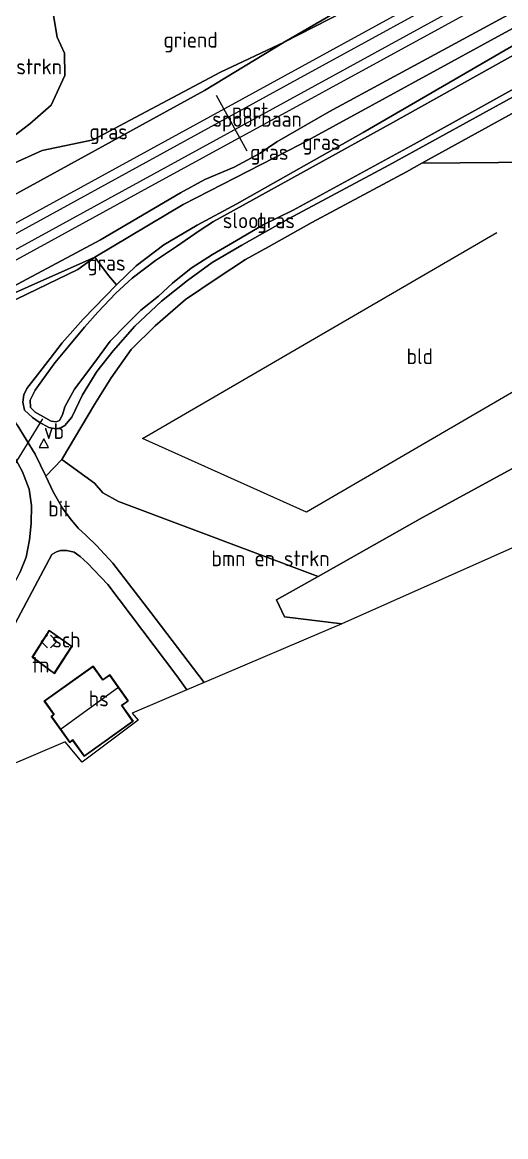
# Model space of a CAD drawing. Extents: x 253736 to 255979, y 477184 to 479215.
# Drawn here: x 254255.4 to 254332.2, y 477360.9 to 477537.7 of the extents above; entities that cross this region are included whole.
import ezdxf
from ezdxf.enums import TextEntityAlignment as Align

# ---------------------------------------------------------------- set-up
doc = ezdxf.new("R2010")
doc.units = 0
for name, color, linetype, lineweight in [('af-bs-doorgang', 8, 'Continuous', 18), ('af-bs-rasterhekwerk', 8, 'hekwerk', 18), ('bp-b5-bomenstruiken', 8, 'Continuous', 18), ('bp-b5-grasland', 8, 'Continuous', 18), ('bp-b5-overig', 8, 'Continuous', 18), ('bw-bs-portaal', 8, 'Continuous', 18), ('gw-bs-insteekwatergang', 8, 'Continuous', 18), ('gw-bs-kruinlijn', 8, 'Continuous', 18), ('gw-bs-teenlijn', 8, 'Continuous', 18), ('kd-bs-dakrand', 8, 'Continuous', 18), ('kd-bs-maaiveldlijn', 8, 'Continuous', 18), ('kd-bs-nok', 8, 'Continuous', 18), ('kd-bs-opnamedtmgrens', 8, 'Continuous', 18), ('og-b5-bebouwing', 8, 'Continuous', 18), ('og-b5-grond_ingericht', 8, 'Continuous', 18), ('og-b5-spoor', 8, 'Continuous', 18), ('og-b5-water', 8, 'Continuous', 18), ('og-bs-hoogtelijn', 8, 'Continuous', 18), ('og-bs-spoor', 8, 'Continuous', 18), ('og-bs-terreinafscheiding', 8, 'Continuous', 18), ('vh-b5-verh_soort', 8, 'Continuous', 18), ('wh-bs-duiker', 8, 'duiker', 18), ('wh-bs-waterlijn', 8, 'Continuous', 18), ('wm-bs-verkeersbord', 8, 'Continuous', 18)]:
    doc.layers.add(name, color=color, linetype=linetype, lineweight=lineweight)
doc.styles.add('rtw_iso', font='isocp.shx')
doc.linetypes.add('duiker', pattern='A,0,-2,[15,RTW.shx,S=1,R=0,X=0,Y=0],-2', length=4)
doc.linetypes.add('hekwerk', pattern='A,7,-1.5,[1,RTW.shx,S=0.75,R=0,X=0,Y=0],-1.5', length=10)

# ---------------------------------------------------------------- blocks, each defined once
blk = doc.blocks.new('dtbattr-r')
at = {"style": 'rtw_iso'}
blk.add_attdef('TAG', text='', height=2.5, dxfattribs=at).set_placement((0, 0), align=Align.MIDDLE_CENTER)
blk = doc.blocks.new('verkeersbord')
for p, q in [((0, 0.75), (-0.75, -0.625)), ((0.75, -0.625), (0, 0.75)), ((-0.75, -0.625), (0.75, -0.625))]:
    blk.add_line(p, q)
blk = doc.blocks.new('dtbattr')
at = {"style": 'rtw_iso'}
blk.add_attdef('TAG', (0.59, 0.87), '', height=2.5, dxfattribs=at)
blk = doc.blocks.new('RW1 Buren totaal_ACAD_1_FMEBLOCK18')
at = {"layer": 'og-b5-grond_ingericht'}
for points in [[(21.27, -2.01, 23.28), (12.58, -5.71, 23.6), (13.54, -6.83, 23.51), (4.63, -13.49, 23.69), (1.95, -10.23, 23.7), (-21.27, -20.11, 23.78), (-0.16, 19.47, 23.6), (0.55, 19.92, 23.54), (1.23, 20.09, 23.52), (2.24, 20.11, 23.47), (3.38, 19.83, 23.43), (4.31, 19.18, 23.47), (5.5, 18.1, 23.4), (8.74, 14.73, 23.34), (19.66, 0.24, 23.27)], [(3.02, 4.88, 23.56), (-0.59, 7.41, 23.56), (-3.27, 3.21, 23.56), (0.24, 0.58, 23.56)], [(6.41, 1.74, 23.55), (-1.36, -3.77, 23.55), (0.15, -5.92, 23.55), (-0.26, -6.24, 23.55), (2.67, -10.36, 23.55), (3.1, -9.97, 23.55), (4.95, -12.52, 23.55), (12.74, -6.95, 23.55), (10.95, -4.46, 23.55), (11.98, -3.73, 23.55), (9.06, 0.37, 23.55), (7.95, -0.41, 23.55)]]:
    blk.add_polyline3d(points, close=True, dxfattribs=at)
blk = doc.blocks.new('dtbattr-l')
at = {"style": 'rtw_iso'}
blk.add_attdef('TAG', (0, 0), '', height=2.5, dxfattribs=at)
blk = doc.blocks.new('nokplat')
for p, q in [((-0.25, 1), (-1.25, 0)), ((-1.25, 0), (-0.25, -1)), ((0.25, 1), (1.25, 0)), ((1.25, 0), (0.25, -1))]:
    blk.add_line(p, q)
blk = doc.blocks.new('Deel_d28hz')
at = {"layer": 'af-bs-doorgang'}
blk.add_polyline3d([(254269.111, 477497.546, 23.279), (254266.964, 477500.434, 23.504)], dxfattribs=at)
at = {"layer": 'af-bs-rasterhekwerk'}
for points in [[(254341.078, 477527.588, 23.417), (254318.858, 477515.339, 23.432), (254316.439, 477514.005, 23.432), (254301.381, 477505.947, 23.396), (254294.495, 477502.087, 23.438), (254290.854, 477500.072, 23.441), (254286.357, 477497.135, 23.459), (254281.318, 477493.727, 23.48), (254276.534, 477489.523, 23.51), (254272.688, 477485.818, 23.507), (254269.554, 477481.317, 23.516), (254266.91, 477477.059, 23.579), (254261.703, 477468.343, 23.792)], [(254247.474, 477487.41, 23.96), (254245.718, 477491.038, 24.047), (254266.964, 477500.434, 23.504)], [(254270.403, 477496.078, 23.21), (254269.111, 477497.546, 23.279)], [(254369.173, 477486.424, 23.48), (254339.679, 477470.39, 23.627), (254318.991, 477459.124, 23.609), (254302.422, 477449.801, 23.48), (254301.915, 477449.516, 23.543), (254295.788, 477446.074, 23.543), (254297.075, 477443.401, 23.666), (254306.15, 477442.248, 23.589)]]:
    blk.add_polyline3d(points, dxfattribs=at)
at = {"layer": 'bp-b5-bomenstruiken'}
for points in [[(254245.96, 477514.317, 23.516), (254244.691, 477515.647, 23.441), (254240.889, 477517.903, 23.297), (254236.121, 477519.86, 23.189), (254232.098, 477521.74, 23.141), (254229.051, 477523.598, 23.033), (254224.173, 477528.499, 23.057), (254219.685, 477535.24, 22.874), (254218.092, 477538.176, 22.697), (254233.383, 477540.146, 22.694), (254246.682, 477541.905, 22.742), (254261.564, 477543.065, 22.823), (254260.134, 477541.433, 23), (254260.247, 477539.734, 23.159), (254260.971, 477535.346, 23.222), (254262.126, 477532.806, 23.285), (254262.181, 477529.282, 23.438), (254259.99, 477524.564, 23.447), (254256.641, 477521.618, 23.501), (254251.877, 477518.016, 23.546)], [(254349.231, 477515.642, 23.345), (254318.858, 477515.339, 23.432), (254341.078, 477527.588, 23.417)], [(254302.422, 477449.801, 23.48), (254301.915, 477449.516, 23.543), (254295.788, 477446.074, 23.543), (254297.075, 477443.401, 23.666), (254306.15, 477442.248, 23.589), (254284.312, 477432.956, 23.268), (254275.845, 477444.068, 23.211), (254269.81, 477451.917, 23.331), (254267.184, 477454.72, 23.493), (254265.514, 477456.348, 23.613), (254264.308, 477457.441, 23.655), (254263.005, 477459.006, 23.667), (254261.804, 477460.64, 23.757), (254260.327, 477463.202, 23.877), (254259.188, 477465.687, 23.889), (254261.703, 477468.343, 23.792), (254266.891, 477464.611, 23.321), (254268.218, 477463.048, 23.456), (254270.69, 477461.69, 23.474)]]:
    blk.add_polyline3d(points, close=True, dxfattribs=at)
at = {"layer": 'bp-b5-grasland'}
for points in [[(254325.975, 477549.715, 23.915), (254311.194, 477541.841, 23.852), (254297.026, 477534.529, 23.963), (254305.035, 477539.205, 23.612), (254309.165, 477541.693, 23.483), (254316.465, 477545.557, 23.486), (254325.422, 477550.463, 23.441)], [(254334.415, 477537.35, 23.276), (254299.542, 477518.305, 23.294), (254280.96, 477508.818, 23.438), (254266.964, 477500.434, 23.504), (254245.718, 477491.038, 24.047), (254247.677, 477492.44, 23.978), (254267.827, 477503.204, 23.936), (254280.561, 477510.634, 24.014), (254284.434, 477512.773, 24.014), (254289.069, 477514.697, 24.041), (254293.205, 477516.957, 24.041), (254295.868, 477518.756, 24.023), (254304.197, 477523.572, 23.957), (254333.139, 477539.219, 23.861)], [(254335.763, 477535.375, 23.255), (254309.552, 477520.243, 23.27), (254289.466, 477508.922, 23.243), (254283.193, 477505.53, 23.252), (254277.899, 477502.397, 23.252), (254273.499, 477499.081, 23.27), (254270.5, 477496.177, 23.285), (254270.403, 477496.078, 23.21), (254269.111, 477497.546, 23.279), (254266.964, 477500.434, 23.504), (254280.96, 477508.818, 23.438), (254299.542, 477518.305, 23.294), (254334.415, 477537.35, 23.276)], [(254239.268, 477502.191, 24.164), (254234.02, 477510.132, 24.128), (254232.164, 477512.946, 24.131), (254234.848, 477513.695, 24.005), (254236.953, 477511.721, 24.035), (254240.295, 477511.107, 23.984), (254246.915, 477512.111, 23.786), (254258.564, 477517.37, 23.813), (254266.706, 477519.052, 23.864), (254286.879, 477529.801, 24.053), (254297.026, 477534.529, 23.963), (254284.338, 477526.866, 24.005)], [(254252.383, 477480.327, 23.756), (254250.041, 477483.222, 23.891), (254248.368, 477485.533, 23.963), (254246.005, 477489.539, 24.089), (254245.718, 477491.038, 24.047), (254266.964, 477500.434, 23.504), (254264.272, 477498.479, 23.45), (254251.265, 477492.248, 23.567), (254249.089, 477490.039, 23.597), (254249.024, 477488.624, 23.585), (254250.244, 477485.989, 23.525), (254251.856, 477483.127, 23.567), (254252.317, 477481.41, 23.609)]]:
    blk.add_polyline3d(points, close=True, dxfattribs=at)
for points in [[(254336.542, 477534.234, 22.595), (254314.246, 477521.815, 22.595), (254288.942, 477507.821, 22.595), (254285.783, 477506.112, 22.595), (254283.513, 477504.629, 22.595), (254279.918, 477502.112, 22.595), (254276.569, 477499.93, 22.595), (254272.892, 477497.088, 22.595), (254270.287, 477494.722, 22.595), (254267.403, 477491.723, 22.595), (254265.283, 477489.344, 22.595), (254262.732, 477486.224, 22.595), (254260.579, 477483.679, 22.595), (254258.504, 477480.843, 22.595), (254257.475, 477479.345, 22.595), (254256.665, 477477.754, 22.595), (254256.744, 477476.594, 22.595), (254257.453, 477475.836, 22.595), (254260.016, 477474.402, 22.595), (254260.83, 477474.332, 22.595), (254261.359, 477474.541, 22.595), (254261.822, 477475.427, 22.595), (254262.198, 477476.682, 22.595), (254263.71, 477479.476, 22.595), (254266.762, 477483.56, 22.595), (254269.396, 477487.122, 22.595), (254271.91, 477489.708, 22.595), (254274.234, 477492.013, 22.595), (254277.037, 477494.247, 22.595), (254279.287, 477496.322, 22.595), (254282.254, 477498.692, 22.595), (254285.651, 477500.872, 22.595), (254289.434, 477503.06, 22.595), (254293.669, 477505.558, 22.595), (254298.435, 477507.896, 22.595), (254317.665, 477518.381, 22.595), (254334.902, 477527.929, 22.595)], [(254334.444, 477526.47, 23.252), (254313.61, 477515.062, 23.204), (254297.673, 477506.548, 23.198), (254290.266, 477502.345, 23.21), (254285.576, 477499.601, 23.222), (254281.633, 477496.745, 23.216), (254277.504, 477493.44, 23.21), (254273.281, 477489.478, 23.219), (254269.847, 477485.566, 23.198), (254267.281, 477482.282, 23.303), (254264.993, 477478.608, 23.405), (254263.268, 477475.059, 23.564), (254262.158, 477473.754, 23.672), (254261.547, 477473.375, 23.702), (254260.745, 477473.197, 23.714), (254259.621, 477473.442, 23.702), (254258.129, 477474.261, 23.717), (254257.052, 477475, 23.753), (254255.752, 477476.173, 23.714), (254255.489, 477477.464, 23.612), (254255.69, 477478.603, 23.567), (254256.158, 477479.599, 23.528), (254257.835, 477481.768, 23.399), (254259.873, 477484.391, 23.327), (254261.777, 477486.867, 23.267), (254265.092, 477490.621, 23.237), (254270.403, 477496.078, 23.21), (254270.5, 477496.177, 23.285), (254273.499, 477499.081, 23.27), (254277.899, 477502.397, 23.252), (254283.193, 477505.53, 23.252), (254289.466, 477508.922, 23.243), (254309.552, 477520.243, 23.27), (254335.763, 477535.375, 23.255)], [(254341.078, 477527.588, 23.417), (254318.858, 477515.339, 23.432), (254316.439, 477514.005, 23.432), (254301.381, 477505.947, 23.396), (254294.495, 477502.087, 23.438), (254290.854, 477500.072, 23.441), (254286.357, 477497.135, 23.459), (254281.318, 477493.727, 23.48), (254276.534, 477489.523, 23.51), (254272.688, 477485.818, 23.507), (254269.554, 477481.317, 23.516), (254266.91, 477477.059, 23.579), (254261.703, 477468.343, 23.792), (254259.188, 477465.687, 23.889), (254257.489, 477469.166, 23.907), (254254.621, 477473.863, 23.88)], [(254251.265, 477492.248, 23.567), (254264.272, 477498.479, 23.45), (254266.964, 477500.434, 23.504), (254269.111, 477497.546, 23.279), (254270.403, 477496.078, 23.21), (254265.092, 477490.621, 23.237), (254261.777, 477486.867, 23.267), (254259.873, 477484.391, 23.327), (254257.835, 477481.768, 23.399), (254256.158, 477479.599, 23.528), (254255.69, 477478.603, 23.567), (254255.489, 477477.464, 23.612), (254255.752, 477476.173, 23.714), (254257.052, 477475, 23.753), (254258.129, 477474.261, 23.717), (254259.621, 477473.442, 23.702), (254260.745, 477473.197, 23.714), (254261.547, 477473.375, 23.702), (254262.158, 477473.754, 23.672), (254263.268, 477475.059, 23.564), (254264.993, 477478.608, 23.405), (254267.281, 477482.282, 23.303), (254269.847, 477485.566, 23.198), (254273.281, 477489.478, 23.219), (254277.504, 477493.44, 23.21), (254281.633, 477496.745, 23.216), (254285.576, 477499.601, 23.222), (254290.266, 477502.345, 23.21), (254297.673, 477506.548, 23.198), (254313.61, 477515.062, 23.204), (254334.444, 477526.47, 23.252)], [(254253.409, 477470.191, 23.913), (254255.468, 477466.382, 23.832), (254256.499, 477463.65, 23.778), (254256.914, 477461.061, 23.697), (254256.813, 477458.181, 23.685), (254256.581, 477455.603, 23.67), (254256.021, 477452.846, 23.679), (254255.049, 477450.366, 23.7)]]:
    blk.add_polyline3d(points, dxfattribs=at)
at = {"layer": 'bp-b5-overig'}
for points in [[(254305.035, 477539.205, 23.612), (254297.026, 477534.529, 23.963), (254286.879, 477529.801, 24.053), (254266.706, 477519.052, 23.864), (254258.564, 477517.37, 23.813), (254246.915, 477512.111, 23.786)], [(254251.877, 477518.016, 23.546), (254256.641, 477521.618, 23.501), (254259.99, 477524.564, 23.447), (254262.181, 477529.282, 23.438), (254262.126, 477532.806, 23.285), (254260.971, 477535.346, 23.222), (254260.247, 477539.734, 23.159)]]:
    blk.add_polyline3d(points, dxfattribs=at)
at = {"layer": 'bw-bs-portaal'}
blk.add_polyline3d([(254291.124, 477517.266, 32.415), (254286.267, 477526.072, 32.406)], dxfattribs=at)
at = {"layer": 'gw-bs-insteekwatergang'}
blk.add_polyline3d([(254335.763, 477535.375, 23.255), (254309.552, 477520.243, 23.27), (254289.466, 477508.922, 23.243), (254283.193, 477505.53, 23.252), (254277.899, 477502.397, 23.252), (254273.499, 477499.081, 23.27), (254270.5, 477496.177, 23.285), (254270.403, 477496.078, 23.21), (254265.092, 477490.621, 23.237), (254261.777, 477486.867, 23.267), (254259.873, 477484.391, 23.327), (254257.835, 477481.768, 23.399), (254256.158, 477479.599, 23.528), (254255.69, 477478.603, 23.567), (254255.489, 477477.464, 23.612), (254255.752, 477476.173, 23.714), (254257.052, 477475, 23.753), (254258.129, 477474.261, 23.717), (254259.621, 477473.442, 23.702), (254260.745, 477473.197, 23.714), (254261.547, 477473.375, 23.702), (254262.158, 477473.754, 23.672), (254263.268, 477475.059, 23.564), (254264.993, 477478.608, 23.405), (254267.281, 477482.282, 23.303), (254269.847, 477485.566, 23.198), (254273.281, 477489.478, 23.219), (254277.504, 477493.44, 23.21), (254281.633, 477496.745, 23.216), (254285.576, 477499.601, 23.222), (254290.266, 477502.345, 23.21), (254297.673, 477506.548, 23.198), (254313.61, 477515.062, 23.204), (254334.444, 477526.47, 23.252)], dxfattribs=at)
at = {"layer": 'gw-bs-kruinlijn'}
for points in [[(254297.026, 477534.529, 23.963), (254311.194, 477541.841, 23.852), (254325.975, 477549.715, 23.915)], [(254333.139, 477539.219, 23.861), (254304.197, 477523.572, 23.957), (254295.868, 477518.756, 24.023), (254293.205, 477516.957, 24.041), (254289.069, 477514.697, 24.041), (254284.434, 477512.773, 24.014), (254280.561, 477510.634, 24.014), (254267.827, 477503.204, 23.936), (254247.677, 477492.44, 23.978), (254245.718, 477491.038, 24.047), (254246.005, 477489.539, 24.089), (254248.368, 477485.533, 23.963), (254250.041, 477483.222, 23.891), (254252.383, 477480.327, 23.756)]]:
    blk.add_polyline3d(points, dxfattribs=at)
at = {"layer": 'gw-bs-teenlijn'}
for points in [[(254325.422, 477550.463, 23.441), (254316.465, 477545.557, 23.486), (254309.165, 477541.693, 23.483), (254305.035, 477539.205, 23.612), (254297.026, 477534.529, 23.963)], [(254252.383, 477480.327, 23.756), (254252.317, 477481.41, 23.609), (254251.856, 477483.127, 23.567), (254250.244, 477485.989, 23.525), (254249.024, 477488.624, 23.585), (254249.089, 477490.039, 23.597), (254251.265, 477492.248, 23.567), (254264.272, 477498.479, 23.45), (254266.964, 477500.434, 23.504), (254280.96, 477508.818, 23.438), (254299.542, 477518.305, 23.294), (254334.415, 477537.35, 23.276)]]:
    blk.add_polyline3d(points, dxfattribs=at)
at = {"layer": 'kd-bs-dakrand'}
for points in [[(254263.236, 477438.661, 26.133), (254259.707, 477441.134, 26.077), (254257.078, 477437.01, 26.082), (254260.512, 477434.443, 25.995), (254263.236, 477438.661, 26.133)], [(254266.684, 477435.464, 26.407), (254258.99, 477430.011, 26.404), (254260.498, 477427.861, 28.48), (254260.096, 477427.541, 28.48), (254262.96, 477423.508, 28.524), (254263.395, 477423.897, 28.479), (254265.244, 477421.342, 26.235), (254272.95, 477426.852, 26.235), (254271.162, 477429.341, 28.539), (254272.189, 477430.07, 28.521), (254269.328, 477434.093, 28.507), (254268.221, 477433.309, 28.498), (254266.684, 477435.464, 26.407)]]:
    blk.add_polyline3d(points, dxfattribs=at)
at = {"layer": 'kd-bs-maaiveldlijn'}
for points in [[(254263.304, 477438.675, 23.558), (254259.693, 477441.205, 23.558), (254257.011, 477436.998, 23.558), (254260.525, 477434.371, 23.558), (254263.304, 477438.675, 23.558)], [(254266.696, 477435.534, 23.549), (254258.92, 477430.023, 23.549), (254260.43, 477427.871, 23.549), (254260.028, 477427.551, 23.549), (254262.952, 477423.433, 23.549), (254263.387, 477423.823, 23.549), (254265.233, 477421.272, 23.549), (254273.02, 477426.84, 23.549), (254271.232, 477429.329, 23.549), (254272.259, 477430.058, 23.549), (254269.34, 477434.163, 23.549), (254268.233, 477433.379, 23.549), (254266.696, 477435.534, 23.549)]]:
    blk.add_polyline3d(points, dxfattribs=at)
at = {"layer": 'kd-bs-nok'}
blk.add_polyline3d([(254261.635, 477425.66, 30.359), (254270.537, 477432.12, 30.323)], dxfattribs=at)
at = {"layer": 'kd-bs-opnamedtmgrens'}
blk.add_polyline3d([(254377.604, 477474.071, 23.394), (254306.15, 477442.248, 23.589), (254284.312, 477432.956, 23.268), (254281.555, 477431.783, 23.277), (254272.859, 477428.083, 23.601), (254273.826, 477426.964, 23.514), (254264.912, 477420.3, 23.688), (254262.228, 477423.56, 23.702), (254239.011, 477413.682, 23.778), (254234.778, 477411.88, 23.862), (254224.698, 477407.592, 23.429), (254223.432, 477407.053, 22.553), (254215.38, 477403.627, 22.64), (254213.728, 477402.924, 23.261), (254211.157, 477401.831, 23.289), (254202.956, 477398.341, 23.546), (254140.218, 477371.647, 23.849), (254114.966, 477360.903, 23.654)], dxfattribs=at)
at = {"layer": 'og-b5-bebouwing'}
for points in [[(254263.304, 477438.675, 23.558), (254260.525, 477434.371, 23.558), (254257.011, 477436.998, 23.558), (254259.693, 477441.205, 23.558)], [(254266.696, 477435.534, 23.549), (254268.233, 477433.379, 23.549), (254269.34, 477434.163, 23.549), (254272.259, 477430.058, 23.549), (254271.232, 477429.329, 23.549), (254273.02, 477426.84, 23.549), (254265.233, 477421.272, 23.549), (254263.387, 477423.823, 23.549), (254262.952, 477423.433, 23.549), (254260.028, 477427.551, 23.549), (254260.43, 477427.871, 23.549), (254258.92, 477430.023, 23.549)]]:
    blk.add_polyline3d(points, close=True, dxfattribs=at)
at = {"layer": 'og-b5-grond_ingericht'}
for points in [[(254369.173, 477486.424, 23.48), (254339.679, 477470.39, 23.627), (254318.991, 477459.124, 23.609), (254302.422, 477449.801, 23.48), (254270.69, 477461.69, 23.474), (254268.218, 477463.048, 23.456), (254266.891, 477464.611, 23.321), (254261.703, 477468.343, 23.792), (254266.91, 477477.059, 23.579), (254269.554, 477481.317, 23.516), (254272.688, 477485.818, 23.507), (254276.534, 477489.523, 23.51), (254281.318, 477493.727, 23.48), (254286.357, 477497.135, 23.459), (254290.854, 477500.072, 23.441), (254294.495, 477502.087, 23.438), (254301.381, 477505.947, 23.396), (254316.439, 477514.005, 23.432), (254318.858, 477515.339, 23.432), (254349.231, 477515.642, 23.345)], [(254377.604, 477474.071, 23.394), (254306.15, 477442.248, 23.589), (254297.075, 477443.401, 23.666), (254295.788, 477446.074, 23.543), (254301.915, 477449.516, 23.543), (254302.422, 477449.801, 23.48), (254318.991, 477459.124, 23.609), (254339.679, 477470.39, 23.627), (254369.173, 477486.424, 23.48)]]:
    blk.add_polyline3d(points, close=True, dxfattribs=at)
at = {"layer": 'og-b5-spoor'}
blk.add_polyline3d([(254333.139, 477539.219, 23.861), (254304.197, 477523.572, 23.957), (254295.868, 477518.756, 24.023), (254293.205, 477516.957, 24.041), (254289.069, 477514.697, 24.041), (254284.434, 477512.773, 24.014), (254280.561, 477510.634, 24.014), (254267.827, 477503.204, 23.936), (254247.677, 477492.44, 23.978), (254245.718, 477491.038, 24.047), (254244.42, 477491.066, 24.255), (254243.438, 477492.841, 24.327), (254241.682, 477495.92, 24.375), (254241.85, 477496.021, 24.375), (254240.109, 477499.426, 24.363), (254239.626, 477499.136, 24.357), (254238.964, 477500.388, 24.297), (254237.724, 477501.141, 24.255), (254239.268, 477502.191, 24.164), (254284.338, 477526.866, 24.005), (254297.026, 477534.529, 23.963), (254311.194, 477541.841, 23.852), (254325.975, 477549.715, 23.915)], close=True, dxfattribs=at)
at = {"layer": 'og-b5-water'}
blk.add_polyline3d([(254334.902, 477527.929, 22.595), (254317.665, 477518.381, 22.595), (254298.435, 477507.896, 22.595), (254293.669, 477505.558, 22.595), (254289.434, 477503.06, 22.595), (254285.651, 477500.872, 22.595), (254282.254, 477498.692, 22.595), (254279.287, 477496.322, 22.595), (254277.037, 477494.247, 22.595), (254274.234, 477492.013, 22.595), (254271.91, 477489.708, 22.595), (254269.396, 477487.122, 22.595), (254266.762, 477483.56, 22.595), (254263.71, 477479.476, 22.595), (254262.198, 477476.682, 22.595), (254261.822, 477475.427, 22.595), (254261.359, 477474.541, 22.595), (254260.83, 477474.332, 22.595), (254260.016, 477474.402, 22.595), (254257.453, 477475.836, 22.595), (254256.744, 477476.594, 22.595), (254256.665, 477477.754, 22.595), (254257.475, 477479.345, 22.595), (254258.504, 477480.843, 22.595), (254260.579, 477483.679, 22.595), (254262.732, 477486.224, 22.595), (254265.283, 477489.344, 22.595), (254267.403, 477491.723, 22.595), (254270.287, 477494.722, 22.595), (254272.892, 477497.088, 22.595), (254276.569, 477499.93, 22.595), (254279.918, 477502.112, 22.595), (254283.513, 477504.629, 22.595), (254285.783, 477506.112, 22.595), (254288.942, 477507.821, 22.595), (254314.246, 477521.815, 22.595), (254336.542, 477534.234, 22.595)], dxfattribs=at)
at = {"layer": 'og-bs-hoogtelijn'}
blk.add_polyline3d([(254356.649, 477492.641, 23.372), (254300.544, 477459.976, 23.534), (254274.492, 477471.671, 23.462), (254330.765, 477504.37, 23.438)], dxfattribs=at)
at = {"layer": 'og-bs-terreinafscheiding'}
for points in [[(254245.96, 477514.317, 23.516), (254251.877, 477518.016, 23.546), (254256.641, 477521.618, 23.501), (254259.99, 477524.564, 23.447), (254262.181, 477529.282, 23.438), (254262.126, 477532.806, 23.285), (254260.971, 477535.346, 23.222), (254260.247, 477539.734, 23.159), (254260.134, 477541.433, 23), (254261.564, 477543.065, 22.823)], [(254297.026, 477534.529, 23.963), (254286.879, 477529.801, 24.053), (254266.706, 477519.052, 23.864), (254258.564, 477517.37, 23.813), (254246.915, 477512.111, 23.786), (254240.295, 477511.107, 23.984), (254236.953, 477511.721, 24.035), (254234.848, 477513.695, 24.005), (254232.164, 477512.946, 24.131)], [(254297.026, 477534.529, 23.963), (254284.338, 477526.866, 24.005), (254239.268, 477502.191, 24.164)], [(254349.231, 477515.642, 23.345), (254318.858, 477515.339, 23.432)], [(254284.312, 477432.956, 23.268), (254275.845, 477444.068, 23.211), (254269.81, 477451.917, 23.331), (254267.184, 477454.72, 23.493), (254265.514, 477456.348, 23.613), (254264.308, 477457.441, 23.655), (254263.005, 477459.006, 23.667), (254261.804, 477460.64, 23.757), (254260.327, 477463.202, 23.877), (254259.188, 477465.687, 23.889), (254257.489, 477469.166, 23.907), (254254.621, 477473.863, 23.88), (254248.49, 477483.363, 23.925), (254244.522, 477489.683, 24.081)], [(254234.778, 477411.88, 23.862), (254241.329, 477423.504, 23.766), (254253.429, 477447.374, 23.709), (254255.049, 477450.366, 23.7), (254256.021, 477452.846, 23.679), (254256.581, 477455.603, 23.67), (254256.813, 477458.181, 23.685), (254256.914, 477461.061, 23.697), (254256.499, 477463.65, 23.778), (254255.468, 477466.382, 23.832), (254253.409, 477470.191, 23.913), (254251.696, 477471.493, 23.895), (254250.402, 477474.901, 23.91), (254246.484, 477480.994, 23.916), (254242.288, 477487.412, 24.063)], [(254261.703, 477468.343, 23.792), (254259.188, 477465.687, 23.889)], [(254302.422, 477449.801, 23.48), (254270.69, 477461.69, 23.474), (254268.218, 477463.048, 23.456), (254266.891, 477464.611, 23.321), (254261.703, 477468.343, 23.792)], [(254239.011, 477413.682, 23.778), (254260.126, 477453.263, 23.601), (254260.837, 477453.717, 23.538), (254261.509, 477453.881, 23.517), (254262.525, 477453.903, 23.472), (254263.659, 477453.621, 23.433), (254264.592, 477452.968, 23.472), (254265.785, 477451.891, 23.403), (254269.025, 477448.518, 23.343), (254279.942, 477434.035, 23.274), (254281.555, 477431.783, 23.277)]]:
    blk.add_polyline3d(points, dxfattribs=at)
at = {"layer": 'vh-b5-verh_soort'}
for points in [[(254254.621, 477473.863, 23.88), (254257.489, 477469.166, 23.907), (254259.188, 477465.687, 23.889), (254260.327, 477463.202, 23.877), (254261.804, 477460.64, 23.757), (254263.005, 477459.006, 23.667), (254264.308, 477457.441, 23.655), (254265.514, 477456.348, 23.613), (254267.184, 477454.72, 23.493), (254269.81, 477451.917, 23.331), (254275.845, 477444.068, 23.211), (254284.312, 477432.956, 23.268), (254281.555, 477431.783, 23.277), (254279.942, 477434.035, 23.274), (254269.025, 477448.518, 23.343), (254265.785, 477451.891, 23.403), (254264.592, 477452.968, 23.472), (254263.659, 477453.621, 23.433), (254262.525, 477453.903, 23.472), (254261.509, 477453.881, 23.517), (254260.837, 477453.717, 23.538), (254260.126, 477453.263, 23.601), (254239.011, 477413.682, 23.778)], [(254255.049, 477450.366, 23.7), (254256.021, 477452.846, 23.679), (254256.581, 477455.603, 23.67), (254256.813, 477458.181, 23.685), (254256.914, 477461.061, 23.697), (254256.499, 477463.65, 23.778), (254255.468, 477466.382, 23.832), (254253.409, 477470.191, 23.913)]]:
    blk.add_polyline3d(points, dxfattribs=at)
at = {"layer": 'wh-bs-duiker'}
blk.add_polyline3d([(254252.123, 477464.118, 23.273), (254258.709, 477474.815, 23.273)], dxfattribs=at)
at = {"layer": 'wh-bs-waterlijn'}
blk.add_polyline3d([(254336.542, 477534.234, 22.595), (254314.246, 477521.815, 22.595), (254288.942, 477507.821, 22.595), (254285.783, 477506.112, 22.595), (254283.513, 477504.629, 22.595), (254279.918, 477502.112, 22.595), (254276.569, 477499.93, 22.595), (254272.892, 477497.088, 22.595), (254270.287, 477494.722, 22.595), (254267.403, 477491.723, 22.595), (254265.283, 477489.344, 22.595), (254262.732, 477486.224, 22.595), (254260.579, 477483.679, 22.595), (254258.504, 477480.843, 22.595), (254257.475, 477479.345, 22.595), (254256.665, 477477.754, 22.595), (254256.744, 477476.594, 22.595), (254257.453, 477475.836, 22.595), (254260.016, 477474.402, 22.595), (254260.83, 477474.332, 22.595), (254261.359, 477474.541, 22.595), (254261.822, 477475.427, 22.595), (254262.198, 477476.682, 22.595), (254263.71, 477479.476, 22.595), (254266.762, 477483.56, 22.595), (254269.396, 477487.122, 22.595), (254271.91, 477489.708, 22.595), (254274.234, 477492.013, 22.595), (254277.037, 477494.247, 22.595), (254279.287, 477496.322, 22.595), (254282.254, 477498.692, 22.595), (254285.651, 477500.872, 22.595), (254289.434, 477503.06, 22.595), (254293.669, 477505.558, 22.595), (254298.435, 477507.896, 22.595), (254317.665, 477518.381, 22.595), (254334.902, 477527.929, 22.595)], dxfattribs=at)
at = {"layer": 'bp-b5-bomenstruiken'}
ref = blk.add_blockref('dtbattr-r', (254242.976562, 477528.6875, 23.172286), dxfattribs=at)
ref.add_attrib('TAG', 'bmn en strkn', dxfattribs={"layer": '0', "height": 2.5, "style": 'rtw_iso'}).set_placement((254242.976562, 477528.6875, 23.172286), align=Align.BOTTOM_LEFT)
ref = blk.add_blockref('dtbattr-r', (254285.46875, 477450.65625, 23.55525), dxfattribs=at)
ref.add_attrib('TAG', 'bmn en strkn', dxfattribs={"layer": '0', "height": 2.5, "style": 'rtw_iso'}).set_placement((254285.46875, 477450.65625, 23.55525), align=Align.BOTTOM_LEFT)
at = {"layer": 'bp-b5-grasland'}
ref = blk.add_blockref('dtbattr-r', (254266.078125, 477518.375, 24.007308), dxfattribs=at)
ref.add_attrib('TAG', 'gras', dxfattribs={"layer": '0', "height": 2.5, "style": 'rtw_iso'}).set_placement((254266.078125, 477518.375, 24.007308), align=Align.BOTTOM_LEFT)
ref = blk.add_blockref('dtbattr-r', (254299.859375, 477516.71875, 23.291643), dxfattribs=at)
ref.add_attrib('TAG', 'gras', dxfattribs={"layer": '0', "height": 2.5, "style": 'rtw_iso'}).set_placement((254299.859375, 477516.71875, 23.291643), align=Align.BOTTOM_LEFT)
ref = blk.add_blockref('dtbattr-r', (254291.585938, 477515.125, 23.78), dxfattribs=at)
ref.add_attrib('TAG', 'gras', dxfattribs={"layer": '0', "height": 2.5, "style": 'rtw_iso'}).set_placement((254291.585938, 477515.125, 23.78), align=Align.BOTTOM_LEFT)
ref = blk.add_blockref('dtbattr-r', (254292.601562, 477504.28125, 22.967649), dxfattribs=at)
ref.add_attrib('TAG', 'gras', dxfattribs={"layer": '0', "height": 2.5, "style": 'rtw_iso'}).set_placement((254292.601562, 477504.28125, 22.967649), align=Align.BOTTOM_LEFT)
ref = blk.add_blockref('dtbattr-r', (254265.726562, 477497.5625, 23.544452), dxfattribs=at)
ref.add_attrib('TAG', 'gras', dxfattribs={"layer": '0', "height": 2.5, "style": 'rtw_iso'}).set_placement((254265.726562, 477497.5625, 23.544452), align=Align.BOTTOM_LEFT)
at = {"layer": 'bp-b5-overig'}
ref = blk.add_blockref('dtbattr-r', (254277.835938, 477532.9375, 23.565696), dxfattribs=at)
ref.add_attrib('TAG', 'griend', dxfattribs={"layer": '0', "height": 2.5, "style": 'rtw_iso'}).set_placement((254277.835938, 477532.9375, 23.565696), align=Align.BOTTOM_LEFT)
at = {"layer": 'bw-bs-portaal'}
ref = blk.add_blockref('dtbattr-l', (254288.683296, 477521.691126, 32.410477), dxfattribs=at)
ref.add_attrib('TAG', 'port', dxfattribs={"layer": '0', "height": 2.5, "style": 'rtw_iso'}).set_placement((254288.683296, 477521.691126, 32.410477), align=Align.BOTTOM_LEFT)
at = {"layer": 'kd-bs-nok'}
blk.add_blockref('nokplat', (254259.653, 477439.453, 26.114), dxfattribs=at)
at = {"layer": 'og-b5-bebouwing'}
ref = blk.add_blockref('dtbattr-r', (254260.15625, 477437.765625, 23.558), dxfattribs=at)
ref.add_attrib('TAG', 'sch', dxfattribs={"layer": '0', "height": 2.5, "style": 'rtw_iso'}).set_placement((254260.15625, 477437.765625, 23.558), align=Align.BOTTOM_LEFT)
ref = blk.add_blockref('dtbattr-r', (254265.96875, 477428.421875, 23.549), dxfattribs=at)
ref.add_attrib('TAG', 'hs', dxfattribs={"layer": '0', "height": 2.5, "style": 'rtw_iso'}).set_placement((254265.96875, 477428.421875, 23.549), align=Align.BOTTOM_LEFT)
at = {"layer": 'og-b5-grond_ingericht'}
ref = blk.add_blockref('dtbattr-r', (254316.445312, 477482.71875, 23.488286), dxfattribs=at)
ref.add_attrib('TAG', 'bld', dxfattribs={"layer": '0', "height": 2.5, "style": 'rtw_iso'}).set_placement((254316.445312, 477482.71875, 23.488286), align=Align.BOTTOM_LEFT)
blk.add_blockref('RW1 Buren totaal_ACAD_1_FMEBLOCK18', (254260.283, 477433.7925), dxfattribs=at)
ref = blk.add_blockref('dtbattr-r', (254256.984375, 477433.78125, 23.524029), dxfattribs=at)
ref.add_attrib('TAG', 'tn', dxfattribs={"layer": '0', "height": 2.5, "style": 'rtw_iso'}).set_placement((254256.984375, 477433.78125, 23.524029), align=Align.BOTTOM_LEFT)
at = {"layer": 'og-b5-spoor'}
ref = blk.add_blockref('dtbattr-r', (254285.578125, 477520.375, 24.094833), dxfattribs=at)
ref.add_attrib('TAG', 'spoorbaan', dxfattribs={"layer": '0', "height": 2.5, "style": 'rtw_iso'}).set_placement((254285.578125, 477520.375, 24.094833), align=Align.BOTTOM_LEFT)
at = {"layer": 'og-b5-water'}
ref = blk.add_blockref('dtbattr-r', (254287.257812, 477504.28125, 22.595), dxfattribs=at)
ref.add_attrib('TAG', 'sloot', dxfattribs={"layer": '0', "height": 2.5, "style": 'rtw_iso'}).set_placement((254287.257812, 477504.28125, 22.595), align=Align.BOTTOM_LEFT)
at = {"layer": 'vh-b5-verh_soort'}
ref = blk.add_blockref('dtbattr-r', (254259.546875, 477458.546875, 23.727), dxfattribs=at)
ref.add_attrib('TAG', 'bit', dxfattribs={"layer": '0', "height": 2.5, "style": 'rtw_iso'}).set_placement((254259.546875, 477458.546875, 23.727), align=Align.BOTTOM_LEFT)
at = {"layer": 'wm-bs-verkeersbord'}
ref = blk.add_blockref('dtbattr', (254258.863, 477470.851, 23.813), dxfattribs=at)
ref.add_attrib('TAG', 'vb', dxfattribs={"layer": '0', "height": 2.5, "style": 'rtw_iso'}).set_placement((254258.863, 477470.851, 23.813), align=Align.BOTTOM_LEFT)
blk.add_blockref('verkeersbord', (254258.863, 477470.851, 23.813), dxfattribs=at)

msp = doc.modelspace()

# ---------------------------------------------------------------- linework, layer by layer
at = {"layer": 'og-bs-spoor'}
for points in [[(254073.194, 477406.628, 23.932), (254124.363, 477434.68, 24.072), (254198.467, 477475.258, 24.186), (254268.624, 477513.684, 24.219), (254328.272, 477546.349, 24.222)], [(254074.185, 477405.543, 23.929), (254160.193, 477452.553, 24.081), (254228.125, 477489.819, 24.255), (254299.102, 477528.672, 24.285), (254329.12, 477545.107, 24.267)], [(254075.759, 477403.82, 23.932), (254132.329, 477434.843, 24.078), (254196.871, 477470.185, 24.189), (254266.834, 477508.464, 24.243), (254330.372, 477543.273, 24.204)], [(254076.798, 477402.683, 23.896), (254118.717, 477425.65, 24.117), (254166.465, 477451.779, 24.165), (254218.31, 477480.237, 24.243), (254275.406, 477511.509, 24.246), (254331.232, 477542.013, 24.186)]]:
    msp.add_polyline3d(points, dxfattribs=at)

# ---------------------------------------------------------------- block references
at = {"linetype": 'ByBlock'}
msp.add_blockref('Deel_d28hz', (0, 0), dxfattribs=at)
msp.add_blockref('Deel_d28hz', (0, 0), dxfattribs=at)

doc.saveas('drawing.dxf')
